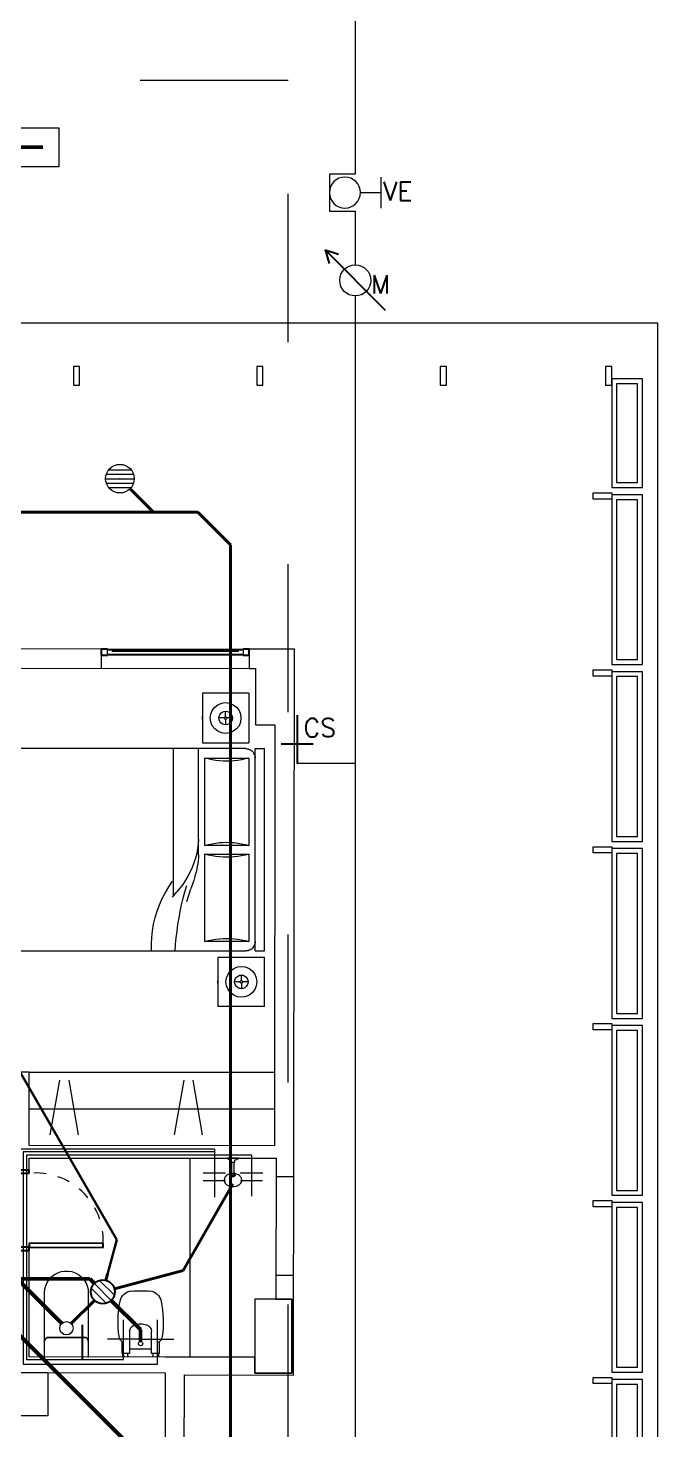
# Model space of a CAD drawing. Header units: millimetres. Extents: x 539 to 842, y -453 to -96.
# Drawn here: x 826.88 to 831.98, y -354.42 to -343.06 of the extents above; entities that cross this region are included whole.
import ezdxf
from ezdxf.enums import TextEntityAlignment as Align

# ---------------------------------------------------------------- set-up
doc = ezdxf.new("R2010")
doc.units = ezdxf.units.MM
doc.header["$LTSCALE"] = 0.1
for name, pattern in [('ACAD_ISO02W100', [15, 12, -3]), ('ACAD_ISO03W100', [30, 12, -18]), ('CONTINUA', [0]), ('Trazo', [0.00635, 0.003175, -0.003175])]:
    doc.linetypes.add(name, pattern=pattern)
doc.layers.get('0').update_dxf_attribs({"lineweight": 5})
for name, color, linetype, lineweight in [('00-Agua Caliente', 1, 'Continuous', 20), ('00-Agua Fria', 5, 'ACAD_ISO02W100', 20), ('A-DETL-GENF', 7, 'Continuous', 5), ('A-DOOR', 7, 'Continuous', 5), ('A-GLAZ', 7, 'Continuous', 5), ('A-GLAZ-CWMG', 7, 'Continuous', 5), ('A-WALL', 7, 'Continuous', 5), ('Agua Fria Directa', 5, 'Continuous', 35), ('Agua Fria Directa - Texto', 7, 'Continuous', 18), ('MUEBLES', 250, 'Continuous', 5), ('P-SANR-FIXT', 7, 'Continuous', 5)]:
    doc.layers.add(name, color=color, linetype=linetype, lineweight=lineweight)
doc.layers.add('00-Pluvial', color=40, linetype='Continuous')
doc.layers.add('00-Secundario', color=24, linetype='Continuous')
doc.layers.add('00-Primario', color=7, linetype='Continuous', true_color=0xff2400)
doc.layers.add('A-DOOR-HDLN', color=5, linetype='Trazo', lineweight=5, true_color=0x0000ff)
doc.styles.add('Romans', font='romans.shx')

# ---------------------------------------------------------------- blocks, each defined once
blk = doc.blocks.new('Family6 - Puerta OBLAK - Baño-2882893-1-TORRE-ARQ-PB')
at = {"layer": 'A-DOOR', "color": 8, "lineweight": 25}
for p, q in [((-0.3, 0.05), (-0.325, 0.05)), ((-0.325, 0.05), (-0.325, -0.05)), ((-0.3, -0.05), (-0.3, 0.05)), ((0.325, 0.05), (0.3, 0.05)), ((0.3, 0.05), (0.3, -0.05)), ((0.325, -0.05), (0.325, 0.05)), ((-0.325, -0.05), (-0.3, -0.05)), ((-0.3, -0.051), (-0.3, -0.651)), ((-0.268, -0.051), (-0.3, -0.051)), ((-0.268, -0.651), (-0.268, -0.051)), ((0.3, -0.05), (0.325, -0.05)), ((-0.3, -0.651), (-0.268, -0.651))]:
    blk.add_line(p, q, dxfattribs=at)
at = {"layer": 'A-DOOR-HDLN', "color": 8}
blk.add_arc((-0.244, -0.105), 0.546, 267.4017, 5.688, dxfattribs=at)
blk = doc.blocks.new('Shower-Valve_Trim-KOHLER-Alteo-K-TS45106 - 2_5 GPM_ 2BZ-Oil-Rubed Nickel-V7-2-TORRE-ARQ- PB _-2_14_')
at = {"layer": 'P-SANR-FIXT', "color": 8}
for p, q in [((2.517, -14.261), (2.506, -14.304)), ((2.506, -14.304), (2.51, -14.304)), ((2.527, -14.218), (2.517, -14.261)), ((2.53, -14.22), (2.527, -14.218)), ((2.527, -14.281), (2.542, -14.282)), ((2.549, -14.254), (2.535, -14.249)), ((2.543, -14.282), (2.544, -14.279)), ((2.544, -14.279), (2.549, -14.258)), ((2.544, -14.279), (2.623, -14.298)), ((2.549, -14.258), (2.55, -14.255)), ((2.628, -14.278), (2.549, -14.258)), ((2.623, -14.298), (2.628, -14.299)), ((2.627, -14.301), (2.635, -14.303)), ((2.628, -14.278), (2.632, -14.279)), ((2.641, -14.279), (2.633, -14.277)), ((2.635, -14.303), (2.64, -14.304)), ((2.641, -14.279), (2.646, -14.28))]:
    blk.add_line(p, q, dxfattribs=at)
for centre, radius, start, end in [((2.509, -14.301), 0.00318, 277.4957, 325.5988), ((2.327, -14.176), 0.224, 325.5988, 331.624), ((2.527, -14.284), 0.00308, 84.7921, 151.624), ((2.529, -14.223), 0.00317, 6.8897, 54.9928), ((2.31, -14.249), 0.224, 0.8645, 6.8897), ((2.536, -14.246), 0.00308, 180.8645, 247.6964), ((2.542, -14.281), 0.000995, 264.7921, 346.2443), ((2.549, -14.255), 0.000995, 346.2443, 67.6964), ((2.629, -14.294), 0.00706, 209.1801, 256.2443), ((2.632, -14.284), 0.00706, 76.2443, 123.3084), ((2.725, -14.313), 0.0905, 173.6216, 201.4054), ((2.653, -14.298), 0.0156, 203.2443, 228.688), ((2.642, -14.296), 0.00848, 256.2443, 285.4027), ((2.726, -14.311), 0.0905, 131.0831, 158.8669), ((2.655, -14.292), 0.0156, 103.8005, 129.2443), ((2.641, -14.293), 0.0119, 285.4027, 336.4121), ((2.636, -14.329), 0.0206, 46.321, 64.7244), ((2.644, -14.288), 0.00848, 47.0858, 76.2443), ((2.642, -14.291), 0.0119, 356.0764, 47.0858), ((2.639, -14.291), 0.0148, 333.9603, 346.2443), ((2.639, -14.291), 0.0148, 346.2443, 358.5282), ((2.654, -14.256), 0.0206, 267.7641, 286.1675), ((2.697, -14.279), 0.0469, 98.1333, 131.0831), ((2.696, -14.272), 0.0399, 63.1676, 98.1333), ((2.696, -14.272), 0.0408, 36.2532, 63.1676), ((2.676, -14.287), 0.0652, 13.9057, 36.2532), ((2.655, -14.292), 0.0869, 359.2137, 13.9057), ((2.642, -14.292), 0.0998, 346.2443, 359.2137), ((2.685, -14.329), 0.0469, 201.4054, 234.3552), ((2.681, -14.335), 0.0399, 234.3552, 269.3209), ((2.681, -14.334), 0.0408, 269.3209, 296.2353), ((2.67, -14.312), 0.0652, 296.2353, 318.5828), ((2.653, -14.298), 0.0869, 318.5828, 333.2748), ((2.642, -14.292), 0.0998, 333.2748, 346.2443)]:
    blk.add_arc(centre, radius, start, end, dxfattribs=at)
for centre, major_axis, start_param, end_param in [((2.63, -14.289), (0.0025, 0.01), 3.141593, 4.712389), ((2.63, -14.289), (0.0025, 0.01), 4.712389, 6.283185), ((2.65, -14.294), (0.0042, 0.0171), 2.888228, 4.712389), ((2.65, -14.294), (0.00241, 0.00985), 3.041039, 4.712389), ((2.65, -14.294), (0.0042, 0.0171), 4.712389, 6.53655), ((2.65, -14.294), (0.00241, 0.00985), 4.712389, 6.383739)]:
    blk.add_ellipse(centre, major_axis=major_axis, ratio=0.707107, start_param=start_param, end_param=end_param, dxfattribs=at)
for points in [[(2.639, -14.291), (2.639, -14.293), (2.638, -14.296), (2.635, -14.299), (2.632, -14.301), (2.629, -14.302), (2.628, -14.301), (2.627, -14.301)], [(2.639, -14.291), (2.64, -14.29), (2.64, -14.287), (2.639, -14.282), (2.637, -14.279), (2.635, -14.278), (2.634, -14.277), (2.633, -14.277)]]:
    blk.add_open_spline(points, degree=3, knots=[1.570796, 1.570796, 1.570796, 1.570796, 1.963495, 2.356194, 2.748894, 2.945243, 3.141593, 3.141593, 3.141593, 3.141593], dxfattribs=at)
blk = doc.blocks.new('Sanitary_Toilets_Ceramica-Catalano_Zero-70-One-Piece-Close-Coupled-Syphonic - Default-V1-2-TORRE-ARQ- PB _-2_14_')
at = {"layer": 'A-DETL-GENF', "color": 8}
for p, q in [((0.044, 0.177), (0.001, 0.177)), ((0.089, 0.177), (0.044, 0.177)), ((0.133, 0.177), (0.089, 0.177)), ((0.133, 0.177), (0.142, 0.176)), ((0.524, 0.177), (0.133, 0.177)), ((0.142, 0.176), (0.133, 0.177)), ((0.142, 0.176), (0.151, 0.171)), ((0.151, 0.171), (0.142, 0.176)), ((0.151, 0.171), (0.157, 0.165)), ((0.157, 0.165), (0.151, 0.171)), ((0.157, 0.165), (0.162, 0.156)), ((0.162, 0.156), (0.157, 0.165)), ((0.162, 0.156), (0.163, 0.147)), ((0.163, 0.147), (0.162, 0.156)), ((0.163, 0.147), (0.163, -0.147)), ((0.163, 0.098), (0.163, 0.147)), ((0.553, 0.175), (0.524, 0.177)), ((0.581, 0.167), (0.553, 0.175)), ((0.608, 0.156), (0.581, 0.167)), ((0.633, 0.14), (0.608, 0.156)), ((0.654, 0.12), (0.633, 0.14)), ((0.672, 0.097), (0.654, 0.12)), ((0.163, 0.049), (0.163, 0.098)), ((0.163, 0), (0.163, 0.049)), ((0.686, 0.071), (0.672, 0.097)), ((0.696, 0.043), (0.686, 0.071)), ((0.7, 0.015), (0.696, 0.043)), ((0.7, -0.015), (0.7, 0.015)), ((0.163, -0.049), (0.163, 0)), ((0.163, -0.098), (0.163, -0.049)), ((0.163, -0.147), (0.163, -0.098)), ((0.654, -0.12), (0.672, -0.097)), ((0.672, -0.097), (0.686, -0.071)), ((0.686, -0.071), (0.696, -0.043)), ((0.696, -0.043), (0.7, -0.015)), ((0.001, -0.177), (0.044, -0.177)), ((0.044, -0.177), (0.089, -0.177)), ((0.089, -0.177), (0.133, -0.177)), ((0.142, -0.176), (0.133, -0.177)), ((0.133, -0.177), (0.142, -0.176)), ((0.133, -0.177), (0.524, -0.177)), ((0.151, -0.171), (0.142, -0.176)), ((0.142, -0.176), (0.151, -0.171)), ((0.157, -0.165), (0.151, -0.171)), ((0.151, -0.171), (0.157, -0.165)), ((0.162, -0.156), (0.157, -0.165)), ((0.157, -0.165), (0.162, -0.156)), ((0.163, -0.147), (0.162, -0.156)), ((0.162, -0.156), (0.163, -0.147)), ((0.524, -0.177), (0.553, -0.175)), ((0.553, -0.175), (0.581, -0.167)), ((0.581, -0.167), (0.608, -0.156)), ((0.608, -0.156), (0.633, -0.14)), ((0.633, -0.14), (0.654, -0.12))]:
    blk.add_line(p, q, dxfattribs=at)
blk = doc.blocks.new('Vitreous china bidet _ Debba _ Roca _ 355994xx0 - White - Debba- Roca-2705266-2-TORRE-ARQ- PB _-2_14_')
at = {"layer": 'P-SANR-FIXT', "color": 8}
for p, q in [((0.036, 0.08), (0.036, 0.262)), ((0.214, 0.262), (0.214, 0.08)), ((-0.024, 0.169), (-0.024, 0.08)), ((0.036, 0.116), (0.214, 0.116)), ((0.274, 0.08), (0.274, 0.169)), ((-0.024, 0.08), (-0.019, 0.08)), ((-0.019, 0.08), (-0.019, 0.06)), ((-0.019, 0.08), (0.022, 0.08)), ((-0.019, 0.06), (-0.006, 0.06)), ((-0.006, 0.06), (-0.006, 0.051)), ((0.022, 0.08), (0.036, 0.08)), ((0.022, 0.06), (0.022, 0.08)), ((0.026, 0.06), (0.022, 0.06)), ((0.026, 0.051), (0.026, 0.06)), ((0.214, 0.08), (0.228, 0.08)), ((0.224, 0.06), (0.228, 0.06)), ((0.224, 0.051), (0.224, 0.06)), ((0.228, 0.08), (0.269, 0.08)), ((0.228, 0.06), (0.228, 0.08)), ((0.256, 0.051), (0.256, 0.06)), ((0.256, 0.06), (0.269, 0.06)), ((0.269, 0.06), (0.269, 0.08)), ((0.269, 0.08), (0.274, 0.08))]:
    blk.add_line(p, q, dxfattribs=at)
for centre, radius, start, end in [((0.058, 0.487), 0.101, 93.8692, 168.7556), ((0.125, -0.511), 1.101, 86.1308, 93.8692), ((0.192, 0.487), 0.101, 11.2444, 86.1308), ((0.809, 0.337), 0.867, 168.7556, 187.8739), ((-0.559, 0.337), 0.867, 352.1261, 11.2444), ((0.1, 0.253), 0.0649, 110.1691, 171.8309), ((0.129, 0.135), 0.186, 91.3288, 106.151), ((0.121, 0.135), 0.186, 73.849, 88.6712), ((0.15, 0.253), 0.0649, 8.1691, 69.8309), ((0.009, 0.227), 0.0594, 187.8739, 225.1331), ((-0.041, 0.169), 0.0175, 0, 63.7001), ((0.125, 0.161), 0.0175, 0, 180), ((0.125, 0.161), 0.0175, 180, 0), ((0.29, 0.169), 0.0167, 126.2715, 179.7285), ((0.241, 0.227), 0.0594, 311.2548, 352.1261)]:
    blk.add_arc(centre, radius, start, end, dxfattribs=at)
blk = doc.blocks.new('cama grande')
at = {"layer": 'MUEBLES'}
for p, q in [((584.99, 704.561), (585.015, 704.561)), ((584.99, 704.561), (584.99, 704.187)), ((585.015, 704.561), (585.39, 704.561)), ((585.39, 704.187), (585.39, 704.561)), ((585.44, 704.561), (587.08, 704.561)), ((585.44, 704.485), (585.44, 704.561)), ((587.08, 704.485), (587.08, 704.561)), ((585.082, 704.437), (585.069, 704.406)), ((585.101, 704.462), (585.082, 704.437)), ((585.127, 704.482), (585.101, 704.462)), ((585.157, 704.495), (585.127, 704.482)), ((585.19, 704.499), (585.157, 704.495)), ((585.176, 704.427), (585.162, 704.422)), ((585.19, 704.429), (585.176, 704.427)), ((585.222, 704.495), (585.19, 704.499)), ((585.19, 704.429), (585.19, 704.384)), ((585.204, 704.427), (585.19, 704.429)), ((585.217, 704.422), (585.204, 704.427)), ((585.252, 704.482), (585.222, 704.495)), ((585.278, 704.462), (585.252, 704.482)), ((585.298, 704.437), (585.278, 704.462)), ((585.311, 704.406), (585.298, 704.437)), ((585.44, 704.485), (585.516, 704.485)), ((585.44, 704.485), (587.08, 704.485)), ((585.442, 704.429), (585.44, 704.419)), ((585.446, 704.438), (585.442, 704.429)), ((585.45, 704.447), (585.446, 704.438)), ((585.456, 704.455), (585.45, 704.447)), ((585.462, 704.463), (585.456, 704.455)), ((585.47, 704.47), (585.462, 704.463)), ((585.478, 704.475), (585.47, 704.47)), ((585.487, 704.479), (585.478, 704.475)), ((585.496, 704.483), (585.487, 704.479)), ((585.506, 704.485), (585.496, 704.483)), ((585.516, 704.485), (585.506, 704.485)), ((586.224, 704.434), (585.516, 704.434)), ((585.524, 704.405), (585.516, 704.434)), ((585.516, 704.434), (585.516, 704.079)), ((586.224, 704.434), (586.216, 704.405)), ((586.224, 704.079), (586.224, 704.434)), ((587.003, 704.434), (586.295, 704.434)), ((586.295, 704.434), (586.295, 704.079)), ((586.303, 704.405), (586.295, 704.434)), ((587.003, 704.434), (586.996, 704.405)), ((587.013, 704.485), (587.003, 704.485)), ((587.003, 704.485), (587.08, 704.485)), ((587.003, 704.079), (587.003, 704.434)), ((587.023, 704.483), (587.013, 704.485)), ((587.032, 704.479), (587.023, 704.483)), ((587.041, 704.475), (587.032, 704.479)), ((587.05, 704.47), (587.041, 704.475)), ((587.057, 704.463), (587.05, 704.47)), ((587.064, 704.455), (587.057, 704.463)), ((587.069, 704.447), (587.064, 704.455)), ((587.074, 704.438), (587.069, 704.447)), ((587.077, 704.429), (587.074, 704.438)), ((587.079, 704.419), (587.077, 704.429)), ((587.503, 704.434), (587.128, 704.434)), ((587.128, 704.059), (587.128, 704.434)), ((587.528, 704.434), (587.503, 704.434)), ((587.528, 704.434), (587.528, 704.059)), ((585.069, 704.406), (585.065, 704.374)), ((585.065, 704.374), (585.069, 704.342)), ((585.069, 704.342), (585.082, 704.312)), ((585.082, 704.312), (585.101, 704.286)), ((585.137, 704.388), (585.135, 704.374)), ((585.18, 704.374), (585.135, 704.374)), ((585.135, 704.374), (585.137, 704.36)), ((585.142, 704.402), (585.137, 704.388)), ((585.137, 704.36), (585.142, 704.347)), ((585.151, 704.413), (585.142, 704.402)), ((585.142, 704.347), (585.151, 704.335)), ((585.162, 704.422), (585.151, 704.413)), ((585.151, 704.335), (585.162, 704.326)), ((585.162, 704.326), (585.176, 704.321)), ((585.176, 704.321), (585.19, 704.319)), ((585.181, 704.379), (585.18, 704.377)), ((585.18, 704.377), (585.18, 704.374)), ((585.18, 704.374), (585.18, 704.371)), ((585.18, 704.371), (585.181, 704.369)), ((585.183, 704.381), (585.181, 704.379)), ((585.181, 704.369), (585.183, 704.367)), ((585.185, 704.383), (585.183, 704.381)), ((585.183, 704.367), (585.185, 704.365)), ((585.187, 704.384), (585.185, 704.383)), ((585.185, 704.365), (585.187, 704.364)), ((585.19, 704.384), (585.187, 704.384)), ((585.187, 704.364), (585.19, 704.364)), ((585.192, 704.384), (585.19, 704.384)), ((585.19, 704.364), (585.192, 704.364)), ((585.19, 704.364), (585.19, 704.319)), ((585.19, 704.319), (585.204, 704.321)), ((585.195, 704.383), (585.192, 704.384)), ((585.192, 704.364), (585.195, 704.365)), ((585.197, 704.381), (585.195, 704.383)), ((585.195, 704.365), (585.197, 704.367)), ((585.198, 704.379), (585.197, 704.381)), ((585.197, 704.367), (585.198, 704.369)), ((585.199, 704.377), (585.198, 704.379)), ((585.198, 704.369), (585.199, 704.371)), ((585.2, 704.374), (585.199, 704.377)), ((585.199, 704.371), (585.2, 704.374)), ((585.2, 704.374), (585.245, 704.374)), ((585.204, 704.321), (585.217, 704.326)), ((585.229, 704.413), (585.217, 704.422)), ((585.217, 704.326), (585.229, 704.335)), ((585.237, 704.402), (585.229, 704.413)), ((585.229, 704.335), (585.237, 704.347)), ((585.243, 704.388), (585.237, 704.402)), ((585.237, 704.347), (585.243, 704.36)), ((585.245, 704.374), (585.243, 704.388)), ((585.243, 704.36), (585.245, 704.374)), ((585.278, 704.286), (585.298, 704.312)), ((585.298, 704.312), (585.311, 704.342)), ((585.315, 704.374), (585.311, 704.406)), ((585.311, 704.342), (585.315, 704.374)), ((585.44, 704.419), (585.44, 704.409)), ((585.44, 703.838), (585.44, 704.409)), ((585.53, 704.376), (585.524, 704.405)), ((585.535, 704.346), (585.53, 704.376)), ((585.539, 704.317), (585.535, 704.346)), ((585.541, 704.287), (585.539, 704.317)), ((586.202, 704.317), (586.199, 704.287)), ((586.205, 704.346), (586.202, 704.317)), ((586.21, 704.376), (586.205, 704.346)), ((586.216, 704.405), (586.21, 704.376)), ((586.309, 704.376), (586.303, 704.405)), ((586.314, 704.346), (586.309, 704.376)), ((586.318, 704.317), (586.314, 704.346)), ((586.32, 704.287), (586.318, 704.317)), ((586.981, 704.317), (586.979, 704.287)), ((586.984, 704.346), (586.981, 704.317)), ((586.989, 704.376), (586.984, 704.346)), ((586.996, 704.405), (586.989, 704.376)), ((587.08, 704.409), (587.079, 704.419)), ((587.08, 704.409), (587.08, 704.028)), ((587.239, 704.335), (587.22, 704.309)), ((587.265, 704.355), (587.239, 704.335)), ((587.295, 704.367), (587.265, 704.355)), ((587.328, 704.371), (587.295, 704.367)), ((587.36, 704.367), (587.328, 704.371)), ((587.39, 704.355), (587.36, 704.367)), ((587.416, 704.335), (587.39, 704.355)), ((587.436, 704.309), (587.416, 704.335)), ((585.101, 704.286), (585.127, 704.266)), ((585.127, 704.266), (585.157, 704.253)), ((585.157, 704.253), (585.19, 704.249)), ((585.19, 704.249), (585.222, 704.253)), ((585.222, 704.253), (585.252, 704.266)), ((585.252, 704.266), (585.278, 704.286)), ((585.539, 704.197), (585.541, 704.227)), ((585.541, 704.257), (585.541, 704.287)), ((585.541, 704.227), (585.541, 704.257)), ((586.199, 704.287), (586.199, 704.257)), ((586.199, 704.257), (586.199, 704.227)), ((586.199, 704.227), (586.202, 704.197)), ((586.318, 704.197), (586.32, 704.227)), ((586.321, 704.257), (586.32, 704.287)), ((586.32, 704.227), (586.321, 704.257)), ((586.979, 704.287), (586.978, 704.257)), ((586.978, 704.257), (586.979, 704.227)), ((586.979, 704.227), (586.981, 704.197)), ((587.207, 704.279), (587.203, 704.246)), ((587.203, 704.246), (587.207, 704.214)), ((587.22, 704.309), (587.207, 704.279)), ((587.207, 704.214), (587.22, 704.184)), ((587.275, 704.261), (587.273, 704.246)), ((587.318, 704.246), (587.273, 704.246)), ((587.273, 704.246), (587.275, 704.232)), ((587.28, 704.274), (587.275, 704.261)), ((587.275, 704.232), (587.28, 704.219)), ((587.289, 704.285), (587.28, 704.274)), ((587.28, 704.219), (587.289, 704.208)), ((587.3, 704.294), (587.289, 704.285)), ((587.289, 704.208), (587.3, 704.199)), ((587.314, 704.3), (587.3, 704.294)), ((587.3, 704.199), (587.314, 704.193)), ((587.328, 704.301), (587.314, 704.3)), ((587.319, 704.251), (587.318, 704.249)), ((587.318, 704.249), (587.318, 704.246)), ((587.318, 704.246), (587.318, 704.244)), ((587.318, 704.244), (587.319, 704.241)), ((587.321, 704.253), (587.319, 704.251)), ((587.319, 704.241), (587.321, 704.239)), ((587.323, 704.255), (587.321, 704.253)), ((587.321, 704.239), (587.323, 704.238)), ((587.325, 704.256), (587.323, 704.255)), ((587.323, 704.238), (587.325, 704.237)), ((587.328, 704.256), (587.325, 704.256)), ((587.325, 704.237), (587.328, 704.236)), ((587.328, 704.301), (587.328, 704.256)), ((587.342, 704.3), (587.328, 704.301)), ((587.33, 704.256), (587.328, 704.256)), ((587.328, 704.236), (587.33, 704.237)), ((587.328, 704.236), (587.328, 704.191)), ((587.333, 704.255), (587.33, 704.256)), ((587.33, 704.237), (587.333, 704.238)), ((587.335, 704.253), (587.333, 704.255)), ((587.333, 704.238), (587.335, 704.239)), ((587.336, 704.251), (587.335, 704.253)), ((587.335, 704.239), (587.336, 704.241)), ((587.337, 704.249), (587.336, 704.251)), ((587.336, 704.241), (587.337, 704.244)), ((587.338, 704.246), (587.337, 704.249)), ((587.337, 704.244), (587.338, 704.246)), ((587.338, 704.246), (587.383, 704.246)), ((587.355, 704.294), (587.342, 704.3)), ((587.342, 704.193), (587.355, 704.199)), ((587.367, 704.285), (587.355, 704.294)), ((587.355, 704.199), (587.367, 704.208)), ((587.375, 704.274), (587.367, 704.285)), ((587.367, 704.208), (587.375, 704.219)), ((587.381, 704.261), (587.375, 704.274)), ((587.375, 704.219), (587.381, 704.232)), ((587.383, 704.246), (587.381, 704.261)), ((587.381, 704.232), (587.383, 704.246)), ((587.448, 704.279), (587.436, 704.309)), ((587.436, 704.184), (587.448, 704.214)), ((587.453, 704.246), (587.448, 704.279)), ((587.448, 704.214), (587.453, 704.246)), ((584.99, 704.187), (585.39, 704.187)), ((585.179, 704.187), (585.179, 704.187)), ((585.179, 704.187), (585.179, 704.184)), ((585.179, 704.184), (585.179, 704.187)), ((585.179, 704.184), (585.179, 704.187)), ((585.179, 704.184), (585.179, 704.184)), ((585.179, 704.184), (585.179, 704.184)), ((585.18, 704.184), (585.179, 704.184)), ((585.18, 704.184), (585.18, 704.187)), ((585.18, 704.184), (585.181, 704.184)), ((585.181, 704.184), (585.181, 704.187)), ((585.181, 704.184), (585.182, 704.184)), ((585.182, 704.184), (585.182, 704.187)), ((585.182, 704.184), (585.183, 704.184)), ((585.183, 704.184), (585.183, 704.187)), ((585.183, 704.184), (585.184, 704.184)), ((585.184, 704.184), (585.184, 704.187)), ((585.184, 704.184), (585.185, 704.184)), ((585.185, 704.184), (585.185, 704.187)), ((585.185, 704.184), (585.187, 704.184)), ((585.187, 704.184), (585.187, 704.187)), ((585.187, 704.184), (585.189, 704.184)), ((585.189, 704.184), (585.189, 704.187)), ((585.189, 704.184), (585.19, 704.184)), ((585.19, 704.184), (585.19, 704.187)), ((585.19, 704.184), (585.192, 704.184)), ((585.192, 704.184), (585.192, 704.187)), ((585.192, 704.184), (585.193, 704.184)), ((585.193, 704.184), (585.193, 704.187)), ((585.193, 704.184), (585.195, 704.184)), ((585.195, 704.184), (585.195, 704.187)), ((585.195, 704.184), (585.196, 704.184)), ((585.196, 704.184), (585.196, 704.187)), ((585.196, 704.184), (585.197, 704.184)), ((585.197, 704.184), (585.197, 704.187)), ((585.197, 704.184), (585.199, 704.184)), ((585.199, 704.184), (585.199, 704.187)), ((585.199, 704.184), (585.2, 704.184)), ((585.2, 704.184), (585.2, 704.187)), ((585.2, 704.184), (585.2, 704.187)), ((585.2, 704.184), (585.2, 704.184)), ((585.201, 704.184), (585.2, 704.184)), ((585.201, 704.184), (585.201, 704.187)), ((585.201, 704.184), (585.201, 704.187)), ((585.201, 704.187), (585.201, 704.184)), ((585.201, 704.184), (585.201, 704.184)), ((585.201, 704.184), (585.201, 704.184)), ((585.39, 704.187), (585.39, 704.187)), ((585.516, 704.079), (585.524, 704.108)), ((585.524, 704.108), (585.53, 704.137)), ((585.53, 704.137), (585.535, 704.167)), ((585.535, 704.167), (585.539, 704.197)), ((586.202, 704.197), (586.205, 704.167)), ((586.205, 704.167), (586.21, 704.137)), ((586.21, 704.137), (586.216, 704.108)), ((586.216, 704.108), (586.224, 704.079)), ((586.295, 704.079), (586.303, 704.108)), ((586.303, 704.108), (586.309, 704.137)), ((586.309, 704.137), (586.314, 704.167)), ((586.314, 704.167), (586.318, 704.197)), ((586.981, 704.197), (586.984, 704.167)), ((586.984, 704.167), (586.989, 704.137)), ((586.989, 704.137), (586.996, 704.108)), ((586.996, 704.108), (587.003, 704.079)), ((587.22, 704.184), (587.239, 704.158)), ((587.239, 704.158), (587.265, 704.138)), ((587.265, 704.138), (587.295, 704.126)), ((587.295, 704.126), (587.328, 704.121)), ((587.314, 704.193), (587.328, 704.191)), ((587.328, 704.191), (587.342, 704.193)), ((587.328, 704.121), (587.36, 704.126)), ((587.36, 704.126), (587.39, 704.138)), ((587.39, 704.138), (587.416, 704.158)), ((587.416, 704.158), (587.436, 704.184)), ((585.516, 704.079), (586.224, 704.079)), ((585.967, 703.973), (585.945, 703.965)), ((585.989, 703.981), (585.967, 703.973)), ((586.011, 703.988), (585.989, 703.981)), ((586.034, 703.995), (586.011, 703.988)), ((586.057, 704.001), (586.034, 703.995)), ((586.079, 704.007), (586.057, 704.001)), ((586.102, 704.012), (586.079, 704.007)), ((586.117, 703.976), (586.082, 703.96)), ((586.126, 704.016), (586.102, 704.012)), ((586.154, 703.99), (586.117, 703.976)), ((586.149, 704.02), (586.126, 704.016)), ((586.172, 704.023), (586.149, 704.02)), ((586.192, 704.002), (586.154, 703.99)), ((586.196, 704.026), (586.172, 704.023)), ((586.23, 704.012), (586.192, 704.002)), ((586.219, 704.028), (586.196, 704.026)), ((586.219, 704.028), (586.346, 704.028)), ((586.268, 704.019), (586.23, 704.012)), ((586.307, 704.025), (586.268, 704.019)), ((586.295, 704.079), (587.003, 704.079)), ((586.346, 704.028), (586.307, 704.025)), ((586.346, 704.028), (587.08, 704.028)), ((587.08, 704.028), (587.08, 703.825)), ((587.528, 704.059), (587.128, 704.059)), ((587.128, 704.059), (587.128, 704.059)), ((587.316, 704.056), (587.316, 704.059)), ((587.316, 704.059), (587.316, 704.056)), ((587.316, 704.056), (587.317, 704.056)), ((587.316, 704.056), (587.316, 704.056)), ((587.317, 704.056), (587.317, 704.059)), ((587.317, 704.056), (587.317, 704.059)), ((587.318, 704.056), (587.317, 704.056)), ((587.317, 704.056), (587.317, 704.056)), ((587.318, 704.056), (587.318, 704.059)), ((587.319, 704.056), (587.318, 704.056)), ((587.319, 704.056), (587.319, 704.059)), ((587.32, 704.056), (587.319, 704.056)), ((587.32, 704.056), (587.32, 704.059)), ((587.321, 704.056), (587.32, 704.056)), ((587.321, 704.056), (587.321, 704.059)), ((587.323, 704.056), (587.321, 704.056)), ((587.323, 704.056), (587.323, 704.059)), ((587.324, 704.056), (587.323, 704.056)), ((587.324, 704.056), (587.324, 704.059)), ((587.326, 704.056), (587.324, 704.056)), ((587.326, 704.056), (587.326, 704.059)), ((587.327, 704.056), (587.326, 704.056)), ((587.327, 704.056), (587.327, 704.059)), ((587.329, 704.056), (587.327, 704.056)), ((587.329, 704.056), (587.329, 704.059)), ((587.331, 704.056), (587.329, 704.056)), ((587.331, 704.056), (587.331, 704.059)), ((587.332, 704.056), (587.331, 704.056)), ((587.332, 704.056), (587.332, 704.059)), ((587.333, 704.056), (587.332, 704.056)), ((587.333, 704.056), (587.333, 704.059)), ((587.335, 704.056), (587.333, 704.056)), ((587.335, 704.056), (587.335, 704.059)), ((587.336, 704.056), (587.335, 704.056)), ((587.336, 704.056), (587.336, 704.059)), ((587.337, 704.056), (587.336, 704.056)), ((587.337, 704.056), (587.337, 704.059)), ((587.338, 704.056), (587.337, 704.056)), ((587.338, 704.056), (587.338, 704.059)), ((587.338, 704.056), (587.338, 704.059)), ((587.338, 704.056), (587.339, 704.056)), ((587.338, 704.056), (587.338, 704.056)), ((587.339, 704.059), (587.339, 704.059)), ((587.339, 704.059), (587.339, 704.056)), ((587.339, 704.056), (587.339, 704.059)), ((587.339, 704.056), (587.339, 704.056)), ((585.601, 703.853), (585.655, 703.86)), ((585.655, 703.86), (585.709, 703.869)), ((585.709, 703.869), (585.762, 703.879)), ((585.762, 703.879), (585.815, 703.89)), ((585.815, 703.89), (585.867, 703.903)), ((585.842, 703.931), (585.893, 703.947)), ((585.867, 703.903), (585.92, 703.916)), ((585.893, 703.947), (585.945, 703.965)), ((585.949, 703.876), (585.919, 703.85)), ((585.92, 703.916), (585.972, 703.931)), ((585.98, 703.899), (585.949, 703.876)), ((586.013, 703.921), (585.98, 703.899)), ((586.047, 703.941), (586.013, 703.921)), ((586.082, 703.96), (586.047, 703.941)), ((585.44, 703.838), (585.494, 703.841)), ((585.44, 703.646), (585.44, 703.838)), ((585.494, 703.841), (585.548, 703.846)), ((585.548, 703.846), (585.601, 703.853)), ((585.865, 703.733), (585.914, 703.758)), ((585.876, 703.817), (585.919, 703.85)), ((585.894, 703.825), (587.08, 703.825)), ((585.914, 703.758), (585.961, 703.786)), ((585.961, 703.786), (586.006, 703.817)), ((587.08, 703.825), (587.08, 702.538)), ((585.44, 703.646), (585.495, 703.645)), ((585.44, 702.538), (585.44, 703.646)), ((585.495, 703.645), (585.549, 703.648)), ((585.549, 703.648), (585.604, 703.654)), ((585.604, 703.654), (585.658, 703.663)), ((585.658, 703.663), (585.711, 703.676)), ((585.711, 703.676), (585.764, 703.691)), ((585.764, 703.691), (585.815, 703.71)), ((585.815, 703.71), (585.865, 703.733)), ((585.44, 702.538), (585.44, 702.528)), ((585.44, 702.528), (585.442, 702.518)), ((585.442, 702.518), (585.446, 702.508)), ((585.446, 702.508), (585.45, 702.5)), ((585.45, 702.5), (585.456, 702.491)), ((587.064, 702.491), (587.069, 702.5)), ((587.069, 702.5), (587.074, 702.508)), ((587.074, 702.508), (587.077, 702.518)), ((587.077, 702.518), (587.079, 702.528)), ((587.079, 702.528), (587.08, 702.538)), ((585.456, 702.491), (585.462, 702.484)), ((585.462, 702.484), (585.47, 702.477)), ((585.47, 702.477), (585.478, 702.472)), ((585.478, 702.472), (585.487, 702.467)), ((585.487, 702.467), (585.496, 702.464)), ((585.496, 702.464), (585.506, 702.462)), ((585.506, 702.462), (585.516, 702.461)), ((587.003, 702.461), (585.516, 702.461)), ((587.003, 702.461), (587.013, 702.462)), ((587.013, 702.462), (587.023, 702.464)), ((587.023, 702.464), (587.032, 702.467)), ((587.032, 702.467), (587.041, 702.472)), ((587.041, 702.472), (587.05, 702.477)), ((587.05, 702.477), (587.057, 702.484)), ((587.057, 702.484), (587.064, 702.491))]:
    blk.add_line(p, q, dxfattribs=at)
blk = doc.blocks.new('Montante rectangular - 50 x 150mm-V34-02 Torre PB')
at = {"layer": 'A-GLAZ-CWMG', "color": 8}
for p, q in [((-0.025, 0.075), (0.025, 0.075)), ((-0.025, 0.01), (-0.025, 0.075)), ((-0.025, -0.07), (-0.025, 0.01)), ((0.025, 0.075), (0.025, 0.019)), ((0.025, 0.019), (0.025, -0.056)), ((-0.025, -0.075), (-0.025, -0.07)), ((0.025, -0.075), (-0.025, -0.075)), ((0.025, -0.056), (0.025, -0.075))]:
    blk.add_line(p, q, dxfattribs=at)
blk = doc.blocks.new('Montante rectangular - 50 x 150mm-1800504-02 Torre PB')
at = {"layer": 'A-GLAZ-CWMG', "color": 8}
for p, q in [((-0.025, 0.075), (0.025, 0.075)), ((-0.025, -0.075), (-0.025, 0.075)), ((0.025, 0.075), (0.025, -0.075)), ((0.025, -0.075), (-0.025, -0.075))]:
    blk.add_line(p, q, dxfattribs=at)
blk = doc.blocks.new('T1-PB-2020')
at = {"color": 8}
for p, q in [((4127.451, 1267.486), (4087.649, 1267.486)), ((4127.451, 1251.565), (4127.451, 1267.486))]:
    blk.add_line(p, q, dxfattribs=at)
at = {"color": 8, "lineweight": 5}
for p, q in [((4122.939, 1264.846), (4121.16, 1264.849)), ((4122.939, 1264.846), (4122.939, 1264.691)), ((4124.504, 1264.846), (4124.139, 1264.846)), ((4124.504, 1264.846), (4124.139, 1264.846)), ((4124.139, 1264.846), (4124.139, 1264.69)), ((4124.498, 1258.963), (4124.504, 1264.846)), ((4121.475, 1264.693), (4124.139, 1264.69)), ((4124.139, 1264.69), (4124.189, 1264.69)), ((4124.189, 1264.69), (4124.188, 1264.231)), ((4124.188, 1264.231), (4124.347, 1264.231)), ((4124.347, 1264.231), (4124.344, 1260.822)), ((4122.355, 1261.419), (4122.255, 1261.419)), ((4122.354, 1260.824), (4122.355, 1261.419)), ((4122.355, 1261.419), (4124.344, 1261.417)), ((4122.601, 1261.352), (4122.523, 1260.909)), ((4122.675, 1261.352), (4122.752, 1260.909)), ((4123.608, 1261.352), (4123.531, 1260.909)), ((4123.68, 1261.352), (4123.758, 1260.909)), ((4122.355, 1261.121), (4124.346, 1261.121)), ((4124.344, 1260.822), (4122.354, 1260.824)), ((4122.356, 1260.624), (4122.356, 1260.722)), ((4122.356, 1260.722), (4124.356, 1260.72)), ((4123.656, 1260.72), (4123.656, 1259.108)), ((4124.356, 1260.72), (4124.354, 1259.579)), ((4122.355, 1260.624), (4122.356, 1260.624)), ((4124.355, 1260.573), (4124.499, 1260.573)), ((4122.354, 1259.11), (4122.355, 1259.974)), ((4122.355, 1259.974), (4122.354, 1259.974)), ((4122.355, 1259.999), (4122.355, 1259.974)), ((4124.355, 1259.773), (4124.499, 1259.773)), ((4124.483, 1259.578), (4124.183, 1259.579)), ((4124.183, 1259.579), (4124.183, 1258.979)), ((4124.354, 1259.579), (4124.483, 1259.578)), ((4124.483, 1259.578), (4124.483, 1258.978)), ((4124.483, 1258.978), (4124.483, 1259.578)), ((4123.457, 1259.108), (4122.354, 1259.11)), ((4124.183, 1259.108), (4123.457, 1259.108)), ((4124.183, 1258.979), (4124.183, 1259.108)), ((4122.267, 1258.983), (4123.457, 1258.982)), ((4123.457, 1258.982), (4123.455, 1257.185)), ((4123.611, 1257.185), (4123.613, 1258.964)), ((4123.613, 1258.964), (4124.498, 1258.963)), ((4124.183, 1258.979), (4124.483, 1258.978)), ((4124.483, 1258.978), (4124.183, 1258.979))]:
    blk.add_line(p, q, dxfattribs=at)
at = {"color": 8}
for points in [[(4127.076, 1266.155), (4127.326, 1266.155), (4127.326, 1267.035), (4127.076, 1267.035)], [(4127.116, 1266.195), (4127.286, 1266.195), (4127.286, 1266.995), (4127.116, 1266.995)], [(4127.076, 1264.721), (4127.326, 1264.721), (4127.326, 1266.096), (4127.076, 1266.096)], [(4127.116, 1264.761), (4127.286, 1264.761), (4127.286, 1266.056), (4127.116, 1266.056)], [(4127.076, 1263.288), (4127.326, 1263.288), (4127.326, 1264.663), (4127.076, 1264.663)], [(4127.116, 1263.328), (4127.286, 1263.328), (4127.286, 1264.623), (4127.116, 1264.623)], [(4127.076, 1261.854), (4127.326, 1261.854), (4127.326, 1263.229), (4127.076, 1263.229)], [(4127.116, 1261.894), (4127.286, 1261.894), (4127.286, 1263.189), (4127.116, 1263.189)], [(4127.076, 1260.42), (4127.326, 1260.42), (4127.326, 1261.795), (4127.076, 1261.795)], [(4127.116, 1260.46), (4127.286, 1260.46), (4127.286, 1261.755), (4127.116, 1261.755)], [(4127.076, 1258.987), (4127.326, 1258.987), (4127.326, 1260.362), (4127.076, 1260.362)], [(4127.116, 1259.027), (4127.286, 1259.027), (4127.286, 1260.322), (4127.116, 1260.322)], [(4127.076, 1257.553), (4127.326, 1257.553), (4127.326, 1258.928), (4127.076, 1258.928)], [(4127.116, 1257.593), (4127.286, 1257.593), (4127.286, 1258.888), (4127.116, 1258.888)]]:
    blk.add_lwpolyline(points, close=True, dxfattribs=at)
at = {"color": 8, "lineweight": 5}
blk.add_lwpolyline([(4120.507, 1258.983), (4122.507, 1258.983), (4122.507, 1258.633), (4120.507, 1258.633), (4120.507, 1258.983)], dxfattribs=at)
at = {"layer": 'A-GLAZ', "color": 8, "lineweight": 18}
for p, q in [((4122.989, 1264.841), (4124.089, 1264.841)), ((4122.989, 1264.801), (4122.989, 1264.841)), ((4123.029, 1264.841), (4124.049, 1264.841)), ((4123.029, 1264.826), (4123.029, 1264.841)), ((4124.049, 1264.826), (4123.029, 1264.826)), ((4124.049, 1264.841), (4124.049, 1264.826)), ((4124.089, 1264.841), (4124.089, 1264.801)), ((4124.089, 1264.801), (4122.989, 1264.801))]:
    blk.add_line(p, q, dxfattribs=at)
at = {"layer": 'A-GLAZ-CWMG', "color": 8, "lineweight": 25}
for p, q in [((4122.989, 1264.846), (4122.939, 1264.846)), ((4122.939, 1264.846), (4122.939, 1264.796)), ((4122.989, 1264.841), (4122.989, 1264.846)), ((4122.939, 1264.796), (4122.989, 1264.796)), ((4122.989, 1264.796), (4122.989, 1264.801))]:
    blk.add_line(p, q, dxfattribs=at)
at = {"layer": 'A-GLAZ-CWMG', "color": 8}
for p, q in [((4122.989, 1264.846), (4124.089, 1264.846)), ((4124.089, 1264.796), (4122.989, 1264.796))]:
    blk.add_line(p, q, dxfattribs=at)
at = {"layer": 'A-GLAZ-CWMG', "color": 8, "lineweight": 25, "extrusion": (0, 0, -1)}
for p, q in [((4124.139, 1264.846), (4124.089, 1264.846)), ((4124.089, 1264.846), (4124.089, 1264.841)), ((4124.139, 1264.796), (4124.139, 1264.846)), ((4124.089, 1264.801), (4124.089, 1264.796)), ((4124.089, 1264.796), (4124.139, 1264.796))]:
    blk.add_line(p, q, dxfattribs=at)
at = {"color": 8, "extrusion": (0, 0, -1), "rotation": 180}
for p in [(-4122.738, 1267.061), (-4124.224, 1267.061), (-4125.711, 1267.061), (-4127.051, 1267.061)]:
    blk.add_blockref('Montante rectangular - 50 x 150mm-1800504-02 Torre PB', p, dxfattribs=at)
at = {"color": 8, "extrusion": (0, 0, -1), "xscale": -1, "rotation": 270}
for p in [(-4127.001, 1266.087), (-4127.001, 1264.653), (-4127.001, 1263.219), (-4127.001, 1261.786), (-4127.001, 1260.352), (-4127.001, 1258.919)]:
    blk.add_blockref('Montante rectangular - 50 x 150mm-V34-02 Torre PB', p, dxfattribs=at)
at = {"color": 8, "lineweight": 5, "xscale": -1}
for name, p, rotation in [('cama grande', (3419.701, 676.959), 270.0000572671465), ('Sanitary_Toilets_Ceramica-Catalano_Zero-70-One-Piece-Close-Coupled-Syphonic - Default-V1-2-TORRE-ARQ- PB _-2_14_', (4122.657, 1259.106), 270.0000000457745)]:
    blk.add_blockref(name, p, dxfattribs=dict(at, rotation=rotation))
at = {"color": 8, "lineweight": 5}
for name, p, rotation in [('Shower-Valve_Trim-KOHLER-Alteo-K-TS45106 - 2_5 GPM_ 2BZ-Oil-Rubed Nickel-V7-2-TORRE-ARQ- PB _-2_14_', (4137.26, 1266.556), 283.7557496523173), ('Family6 - Puerta OBLAK - Baño-2882893-1-TORRE-ARQ-PB', (4122.304, 1260.299), 89.94270428824395)]:
    blk.add_blockref(name, p, dxfattribs=dict(at, rotation=rotation))
at = {"color": 8, "lineweight": 5, "xscale": -1}
blk.add_blockref('Vitreous china bidet _ Debba _ Roca _ 355994xx0 - White - Debba- Roca-2705266-2-TORRE-ARQ- PB _-2_14_', (4123.383, 1259.057), dxfattribs=at)
blk = doc.blocks.new('LLM.')
at = {"layer": '00-Agua Fria', "linetype": 'Continuous', "lineweight": 20}
blk.add_line((5, 0.56), (5, 2.79), dxfattribs=at)
for points in [[(3.32, 2.79), (6.68, 2.79)], [(10, 0), (7, 0), (7, -2.8), (3, -2.8), (3, 0), (0, 0)]]:
    blk.add_lwpolyline(points, dxfattribs=at)
blk.add_circle((5, -1.12), 1.68, dxfattribs=at)

msp = doc.modelspace()

# ---------------------------------------------------------------- linework, layer by layer
at = {"layer": '00-Agua Caliente', "color": 1, "linetype": 'Continuous', "lineweight": 20}
for p, q in [((828.389, -352.139), (828.389, -352.529)), ((828.298, -352.332), (828.48, -352.332)), ((828.299, -352.395), (828.479, -352.395)), ((827.928, -353.882), (827.928, -353.524)), ((827.797, -353.679), (828.059, -353.679))]:
    msp.add_line(p, q, dxfattribs=at)
at = {"layer": '00-Agua Caliente', "linetype": 'ACAD_ISO02W100', "ltscale": 3}
msp.add_lwpolyline([(828.389, -352.139), (826.811, -352.139), (826.811, -353.633), (826.103, -353.633), (826.103, -353.731)], dxfattribs=at)
at = {"layer": '00-Agua Caliente', "linetype": 'CONTINUA'}
msp.add_lwpolyline([(828.389, -352.163), (826.839, -352.163), (826.839, -353.882), (827.928, -353.882)], dxfattribs=at)
at = {"layer": '00-Agua Fria', "color": 5, "linetype": 'CONTINUA', "lineweight": 25}
for p, q in [((829.776, -345.345), (829.286, -344.854)), ((829.06, -348.622), (829.06, -349.015))]:
    msp.add_line(p, q, dxfattribs=at)
at = {"layer": '00-Agua Fria', "color": 5, "lineweight": 25}
for p, q in [((829.286, -344.854), (829.394, -344.887)), ((829.286, -344.854), (829.319, -344.963)), ((829.19, -348.859), (828.929, -348.859)), ((827.32, -353.844), (827.32, -353.564))]:
    msp.add_line(p, q, dxfattribs=at)
at = {"layer": '00-Agua Fria', "color": 5, "linetype": 'Continuous', "lineweight": 20}
for p, q in [((828.69, -352.188), (828.69, -352.52)), ((828.599, -352.332), (828.781, -352.332)), ((828.6, -352.395), (828.78, -352.395)), ((827.653, -353.844), (827.653, -353.524)), ((827.784, -353.679), (827.522, -353.679))]:
    msp.add_line(p, q, dxfattribs=at)
at = {"layer": '00-Agua Fria', "linetype": 'CONTINUA'}
for points in [[(829.531, -339.252), (829.531, -344.014)], [(829.531, -345.226), (829.531, -360.852)], [(829.531, -349.015), (829.06, -349.015)]]:
    msp.add_lwpolyline(points, dxfattribs=at)
at = {"layer": '00-Agua Fria', "linetype": 'Continuous'}
msp.add_lwpolyline([(829.531, -344.764), (829.531, -344.974)], dxfattribs=at)
at = {"layer": '00-Agua Fria', "ltscale": 3}
msp.add_lwpolyline([(828.69, -352.188), (826.865, -352.188), (826.865, -353.844), (827.653, -353.844)], dxfattribs=at)
at = {"layer": '00-Agua Fria', "linetype": 'Continuous'}
msp.add_circle((829.531, -345.1), 0.126, dxfattribs=at)
at = {"layer": '00-Pluvial', "lineweight": 13}
for p, q in [((827.513, -346.671), (827.734, -346.671)), ((827.532, -346.635), (827.714, -346.635)), ((827.507, -346.707), (827.739, -346.707)), ((827.513, -346.743), (827.734, -346.743)), ((827.532, -346.779), (827.714, -346.779))]:
    msp.add_line(p, q, dxfattribs=at)
at = {"layer": '00-Pluvial', "lineweight": 40}
for points in [[(827.706, -346.79), (827.895, -346.979)], [(819.229, -346.979), (828.254, -346.979)], [(828.254, -346.979), (828.519, -347.243)], [(828.519, -358.459), (828.519, -347.243)]]:
    msp.add_lwpolyline(points, dxfattribs=at)
at = {"layer": '00-Pluvial', "lineweight": 20}
msp.add_circle((827.623, -346.707), 0.116, dxfattribs=at)
at = {"layer": '00-Pluvial', "linetype": 'CONTINUA', "lineweight": 13}
msp.add_point((827.623, -346.707), dxfattribs=at)
at = {"layer": '00-Primario', "lineweight": 20}
msp.add_lwpolyline([(826.783, -343.864), (827.129, -343.864), (827.129, -344.181), (826.783, -344.181)], dxfattribs=at)
at = {"layer": '00-Primario', "lineweight": 50}
for points in [[(795.328, -344.022), (826.999, -344.022)], [(827.152, -353.553), (826.706, -353.107)], [(828.342, -355.18), (826.706, -353.544)]]:
    msp.add_lwpolyline(points, dxfattribs=at)
at = {"layer": '00-Primario', "lineweight": 40}
msp.add_lwpolyline([(827.228, -353.553), (827.416, -353.365)], dxfattribs=at)
at = {"layer": '00-Primario', "lineweight": 20}
msp.add_circle((827.19, -353.591), 0.0541, dxfattribs=at)
at = {"layer": '00-Secundario', "lineweight": 15}
for p, q in [((827.513, -353.389), (827.392, -353.269)), ((827.553, -353.365), (827.417, -353.228)), ((827.578, -353.324), (827.457, -353.204))]:
    msp.add_line(p, q, dxfattribs=at)
at = {"layer": '00-Secundario', "lineweight": 30}
for points in [[(827.598, -352.875), (825.797, -349.756)], [(827.523, -353.153), (827.598, -352.875)]]:
    msp.add_lwpolyline(points, dxfattribs=at)
at = {"layer": '00-Secundario', "lineweight": 40}
for points in [[(828.135, -353.122), (828.539, -352.422)], [(827.51, -353.203), (827.523, -353.153)], [(827.578, -353.271), (828.135, -353.122)]]:
    msp.add_lwpolyline(points, dxfattribs=at)
at = {"layer": '00-Secundario', "lineweight": 50}
for points in [[(826.695, -353.191), (827.38, -353.191)], [(827.416, -353.228), (827.38, -353.191)], [(827.416, -353.228), (827.416, -353.228)], [(827.791, -353.602), (827.553, -353.365)], [(827.791, -353.698), (827.791, -353.602)]]:
    msp.add_lwpolyline(points, dxfattribs=at)
at = {"layer": '00-Secundario', "lineweight": 25}
msp.add_circle((827.485, -353.296), 0.0967, dxfattribs=at)
at = {"layer": 'A-WALL', "color": 8, "linetype": 'ACAD_ISO03W100', "lineweight": 20}
msp.add_lwpolyline([(721.613, -343.48), (721.613, -360.6), (828.988, -360.6), (828.988, -343.48), (721.613, -343.48)], dxfattribs=at)

# ---------------------------------------------------------------- block references
at = {"color": 2}
msp.add_blockref('T1-PB-2020', (-3295.467, -1612.934), dxfattribs=at)
at = {"layer": 'Agua Fria Directa', "linetype": 'Continuous', "xscale": -0.07499999999998863, "yscale": 0.07499999999998863, "zscale": 0.0375, "rotation": 270}
msp.add_blockref('LLM.', (829.531, -344.764), dxfattribs=at)

# ---------------------------------------------------------------- texts
at = {"layer": 'Agua Fria Directa - Texto', "style": 'Romans'}
for s, p in [('VE', (829.755, -344.302)), ('M', (829.659, -345.057)), ('CS', (829.111, -348.65))]:
    msp.add_text(s, height=0.15, rotation=360, dxfattribs=at).set_placement(p, align=Align.TOP_LEFT)

doc.saveas('drawing.dxf')
